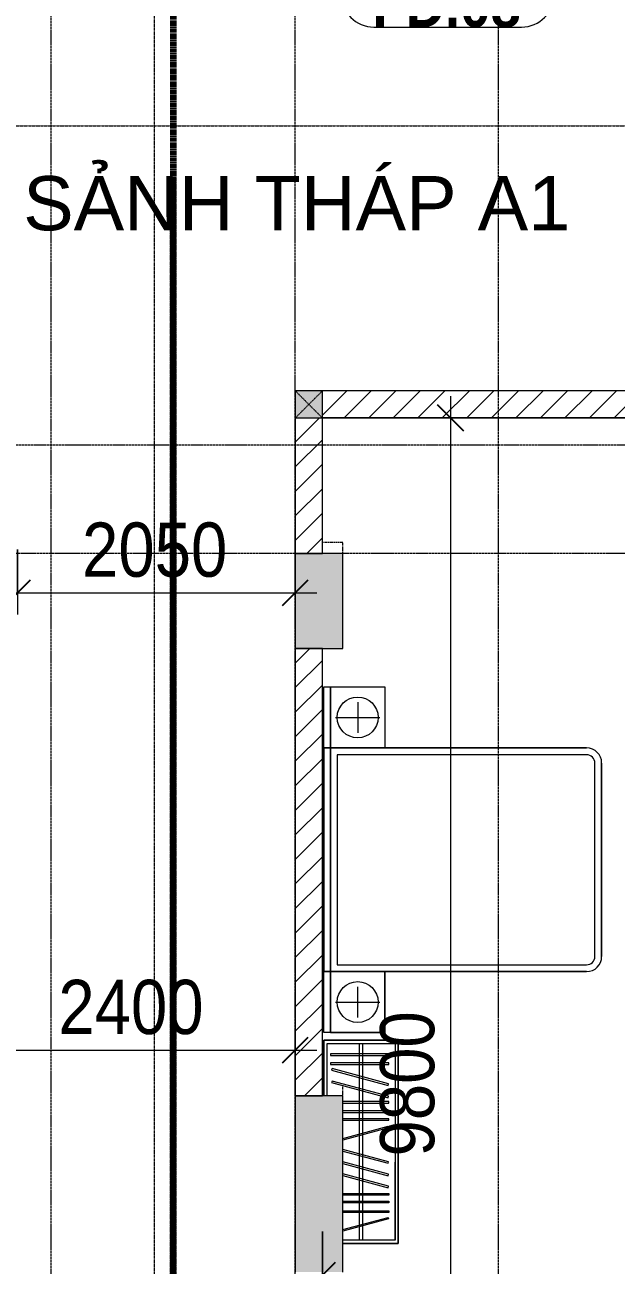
# Model space of a CAD drawing. Header units: millimetres. Extents: x 1591 to 240306, y -15958 to 82755.
# Drawn here: x 53459 to 57821, y 39287 to 48437 of the extents above; entities that cross this region are included whole.
import ezdxf

# ---------------------------------------------------------------- set-up
doc = ezdxf.new("R2010")
doc.units = ezdxf.units.MM
for name, pattern in [('1 NÉT CALL OUT', [6, 3, -3]), ('Dash', [6, 3, -3]), ('Dash 1_8_', [6.35, 3.175, -3.175]), ('Dash Dot 3_16_', [7.9375, 4.7625, -1.5875, 0, -1.5875]), ('Grid Line', [22.225, 12.7, -3.175, 3.175, -3.175])]:
    doc.linetypes.add(name, pattern=pattern)
for name, color, linetype, lineweight in [('0-1', 7, 'Continuous', 5), ('A-ANNO-DIMS', 211, 'Continuous', 9), ('A-ANNO-DIMS-160', 211, 'Continuous', 9), ('A-AREA', 32, 'Dash 1_8_', 9), ('A-AREA-IDEN', 2, 'Continuous', 9), ('A-DETL-1', 90, '1 NÉT CALL OUT', 100), ('A-DETL-GENF-1', 9, 'Continuous', 9), ('A-DOOR-1', 254, 'Continuous', 9), ('A-DOOR-2', 9, 'Continuous', 9), ('A-DOOR-IDEN', 31, 'Continuous', 9), ('A-FLOR-2', 9, 'Continuous', 9), ('A-WALL-3', 113, 'Continuous', 18), ('A-WALL-PATT-2', 111, 'Continuous', 9), ('G-ANNO-SYMB-1', 111, 'Dash Dot 3_16_', 18), ('I-FURN-1', 254, 'Continuous', 9), ('S-COLS', 52, 'Continuous', 9), ('S-COLS-1', 52, 'Continuous', 5), ('S-COLS-2', 7, 'Continuous', 18), ('S-COLS-5', 52, 'Continuous', 18), ('S-COLS-HDLN', 52, 'Dash', 9), ('S-GRID-1', 1, 'Grid Line', 9)]:
    doc.layers.add(name, color=color, linetype=linetype, lineweight=lineweight)
doc.styles.add('Arial_6', font='arial_0.ttf', dxfattribs={"height": 400})
doc.styles.add('Arial_B_3', font='arialbd_0.ttf', dxfattribs={"width": 0.9, "height": 320})
doc.styles.add('UTM Avo', font='UTM Avo.ttf', dxfattribs={"width": 0.9, "height": 400})
doc.dimstyles.new('1_Dim_chi_tiet_2_5', dxfattribs={"dimscale": 304.8, "dimtxt": 399.720379, "dimasz": 0.629921, "dimexe": 0.524934, "dimexo": 0.0625, "dimgap": 0.052493, "dimtad": 1, "dimdec": 0, "dimrnd": 5, "dimzin": 0, "dimdsep": 46, "dimtxsty": 'UTM Avo', "dimblk1": 'OBLIQUE', "dimblk2": 'OBLIQUE', "dimsah": 1, "dimcen": 0.09, "dimdle": 0.524934, "dimazin": 0, "dimtfac": 1, "dimtdec": 4, "dimtix": 1, "dimtmove": 0, "dimatfit": 3, "dimfxl": 1.049869, "dimfxlon": 1, "dimtvp": 1, "dimtolj": 1, "dimtzin": 0, "dimarcsym": 2})
doc.dimstyles.new('1_Dim_chi_tiet_2_5_1', dxfattribs={"dimscale": 304.8, "dimtxt": 399.720379, "dimasz": 0.629921, "dimexe": 0.524934, "dimexo": 0.0625, "dimgap": 0.052493, "dimtad": 1, "dimdec": 0, "dimrnd": 5, "dimzin": 0, "dimdsep": 46, "dimtxsty": 'UTM Avo', "dimblk1": 'OBLIQUE', "dimblk2": 'OBLIQUE', "dimsah": 1, "dimcen": 0.09, "dimdle": 0.524934, "dimazin": 0, "dimtfac": 1, "dimtdec": 4, "dimtix": 1, "dimtmove": 0, "dimatfit": 3, "dimfxl": 1.049869, "dimfxlon": 1, "dimtvp": 1, "dimtolj": 1, "dimtzin": 0, "dimarcsym": 2})
pattern_1 = [(45, (11001.35, 0), (-90.50967, 90.50967), [])]

# ---------------------------------------------------------------- blocks, each defined once
blk = doc.blocks.new('NCV_TKTC_KET CAU_rvt-1-TKCS_MB TẦNG 3-4')
at = {"layer": 'S-COLS-1'}
for points in [[(44802.6, 43836.9), (44802.6, 44536.9), (44452.6, 44536.9), (44452.6, 43836.9)], [(44802.6, 39236.9), (44802.6, 40536.9), (44452.6, 40536.9), (44452.6, 39236.9)]]:
    blk.add_hatch(color=256, dxfattribs=at).paths.add_polyline_path(points)
at = {"layer": 'S-COLS-2'}
for p, q in [((44802.6, 44536.9), (44452.6, 44536.9)), ((44452.6, 44536.9), (44452.6, 43836.9)), ((44802.6, 43836.9), (44802.6, 44536.9)), ((44452.6, 43836.9), (44802.6, 43836.9)), ((44802.6, 40536.9), (44452.6, 40536.9)), ((44452.6, 40536.9), (44452.6, 39236.9)), ((44802.6, 39236.9), (44802.6, 40536.9))]:
    blk.add_line(p, q, dxfattribs=at)
blk = doc.blocks.new('GIUONG NGU-2TAB-1600x2000 - GIUONG NGU-2TAB-1600x2000-901192-TKCS_MB TẦNG 3-4')
at = {"layer": 'I-FURN-1'}
for p, q in [((569.6, 2050), (1997.1, 2050)), ((1997.1, 2050), (569.6, 2050)), ((458.5, 50), (458.5, 1938.9)), ((458.5, 1938.9), (458.5, 50)), ((508.5, 1938.9), (508.5, 100)), ((1997.1, 2000), (569.6, 2000)), ((2058.2, 100), (2058.2, 1938.9)), ((2108.2, 1938.9), (2108.2, 50)), ((2108.2, 50), (2108.2, 1938.9)), ((8.5, 50), (8.5, 450.3)), ((8.5, 450.3), (458.5, 450.3)), ((8.5, 450.3), (458.5, 450.3)), ((8.5, 50), (8.5, 450.3)), ((233.5, 86.8), (233.5, 413.5)), ((458.5, 450.3), (458.5, 50)), ((458.5, 450.3), (458.5, 50)), ((2108.2, 50), (2108.2, 450.3)), ((2108.2, 450.3), (2558.2, 450.3)), ((2108.2, 450.3), (2108.2, 50)), ((2558.2, 450.3), (2108.2, 450.3)), ((2333.2, 86.8), (2333.2, 413.5)), ((2558.2, 450.3), (2558.2, 50)), ((2558.2, 50), (2558.2, 450.3)), ((120.2, 250.2), (346.8, 250.2)), ((2446.5, 250.2), (2219.8, 250.2)), ((508.5, 100), (2058.2, 100)), ((458.5, 50), (8.5, 50)), ((8.5, 0), (8.5, 50)), ((8.5, 50), (458.5, 50)), ((458.5, 50), (8.5, 50)), ((458.5, 0), (8.5, 0)), ((2108.2, 50), (458.5, 50)), ((458.5, 50), (458.5, 0)), ((458.5, 0), (458.5, 50)), ((458.5, 50), (2108.2, 50)), ((458.5, 50), (2108.2, 50)), ((2108.2, 0), (458.5, 0)), ((458.5, 0), (2108.2, 0)), ((2558.2, 50), (2108.2, 50)), ((2108.2, 50), (2558.2, 50)), ((2108.2, 0), (2108.2, 50)), ((2108.2, 50), (2108.2, 0)), ((2108.2, 50), (2558.2, 50)), ((2558.2, 0), (2108.2, 0)), ((2558.2, 50), (2558.2, 0))]:
    blk.add_line(p, q, dxfattribs=at)
for centre in [(233.5, 250.2), (2333.2, 250.2)]:
    blk.add_circle(centre, 150.7, dxfattribs=at)
for centre, radius, start, end in [((569.6, 1938.9), 111.1, 90, 180), ((569.6, 1938.9), 111.1, 90, 180), ((1997.1, 1938.9), 111.1, 0, 90), ((1997.1, 1938.9), 111.1, 360, 90), ((569.6, 1938.9), 61.1, 90, 180), ((1997.1, 1938.9), 61.1, 360, 90)]:
    blk.add_arc(centre, radius, start, end, dxfattribs=at)
blk = doc.blocks.new('DOOR_CW_01 CANH MO-PANEL KINH - DIW_01-900x2200-CỬA GỖ VÂN LAMINATE-553393-TKCS_MB TẦNG 3-4')
at = {"layer": 'A-DETL-GENF-1'}
for p, q in [((-399, 831.8), (-397, 831.8)), ((-399, 792.2), (-399, 831.8)), ((-397, 872), (-357, 872)), ((-397, 752), (-397, 872)), ((-397, 792.2), (-397, 831.8)), ((-357, 872), (-357, 752)), ((-357, 792.2), (-357, 831.8)), ((-355, 831.8), (-357, 831.8)), ((-355, 792.2), (-355, 831.8)), ((-442, 737), (-442, 816.5)), ((-399, 820.5), (-438, 820.5)), ((-434, 799.5), (-434, 737)), ((-399, 803.5), (-430, 803.5)), ((-397, 792.2), (-399, 792.2)), ((-357, 752), (-397, 752)), ((-397, 738), (-391, 738)), ((-397, 738), (-397, 196)), ((-363, 752), (-391, 752)), ((-391, 752), (-391, 738)), ((-363, 738), (-363, 752)), ((-357, 738), (-363, 738)), ((-357, 792.2), (-355, 792.2)), ((-357, 196), (-357, 738)), ((-355, 820.5), (-316, 820.5)), ((-355, 803.5), (-324, 803.5)), ((-320, 799.5), (-320, 737)), ((-312, 737), (-312, 816.5)), ((-433.9, 711.2), (-427.3, 715.8)), ((-320.1, 711.2), (-326.7, 715.8)), ((-397, 196), (-391, 196)), ((-391, 196), (-391, 182)), ((-357, 196), (-363, 196)), ((-363, 182), (-363, 196)), ((-357, 182), (-397, 182)), ((-397, 182), (-397, 62)), ((-391, 182), (-363, 182)), ((-357, 62), (-357, 182)), ((-397, 62), (-357, 62))]:
    blk.add_line(p, q, dxfattribs=at)
blk.add_circle((-407, 60), 10, dxfattribs=at)
for centre, radius, start, end in [((-407, 60), 814, 360, 92), ((-438, 816.5), 4, 90, 180), ((-397, 737), 45, 180, 215), ((-430, 799.5), 4, 90, 180), ((-397, 737), 37, 180, 215), ((-357, 737), 37, 325, 0), ((-324, 799.5), 4, 360, 90), ((-357, 737), 45, 325, 0), ((-316, 816.5), 4, 0, 90)]:
    blk.add_arc(centre, radius, start, end, dxfattribs=at)
at = {"layer": 'A-DOOR-2'}
for p, q in [((-410, 50), (-450, 50)), ((-450, 50), (-450, -50)), ((-410, 0), (-410, 50)), ((-400, 0), (-410, 0)), ((-407, 50), (-382, 50)), ((-400, -50), (-400, 0)), ((410, 0), (400, 0)), ((400, 0), (400, -50)), ((450, 50), (410, 50)), ((410, 50), (410, 0)), ((450, -50), (450, 50)), ((-450, -50), (-400, -50)), ((400, -50), (450, -50))]:
    blk.add_line(p, q, dxfattribs=at)
blk = doc.blocks.new('TU QUAN AO-SUITE ROOM_3 - TU QUAN AO-SUITE ROOM_3-V175-TKCS_MB TẦNG 3-4')
at = {"layer": 'I-FURN-1'}
for p, q in [((-140.1, 0), (-550, 0)), ((-550, 0), (-550, -1500)), ((-550, -1500), (-550, 0)), ((-550, 0), (-140.1, 0)), ((-550, -24), (-550, -576)), ((-526, -24), (-140.1, -24)), ((-526, -1476), (-526, -24)), ((-526, -24), (-526, -600)), ((-478.3, -181.1), (-140.1, -90.4)), ((-287, -24), (-287, -576)), ((-263, -24), (-263, -576)), ((-475.2, -192.7), (-478.3, -181.1)), ((-140.1, -102.9), (-475.2, -192.7)), ((-480.1, -229.7), (-140.1, -229.7)), ((-480.1, -241.7), (-480.1, -229.7)), ((-140.1, -241.7), (-480.1, -241.7)), ((-480.1, -299.2), (-140.1, -299.2)), ((-480.1, -311.2), (-480.1, -299.2)), ((-140.1, -311.2), (-480.1, -311.2)), ((-480.1, -356.4), (-140.1, -356.4)), ((-480.1, -368.4), (-480.1, -356.4)), ((-140.1, -368.4), (-480.1, -368.4)), ((-475.2, -411.5), (-478.3, -423.1)), ((-478.3, -423.1), (-140.1, -513.8)), ((-140.1, -501.4), (-475.2, -411.5)), ((-475.2, -500.3), (-478.3, -511.9)), ((-478.3, -511.9), (-140.1, -602.6)), ((-140.1, -590.1), (-475.2, -500.3)), ((-526, -1476), (-526, -600)), ((-475.2, -591.5), (-478.3, -603.1)), ((-478.3, -603.1), (-140.1, -693.8)), ((-140.1, -681.3), (-475.2, -591.5)), ((-287, -576), (-287, -1476)), ((-263, -576), (-263, -1476)), ((-478.3, -853.9), (-140.1, -763.2)), ((-140.1, -775.6), (-475.2, -865.5)), ((-480.1, -908.6), (-480.1, -920.6)), ((-480.1, -908.6), (-480.1, -920.6)), ((-140.1, -908.6), (-480.1, -908.6)), ((-475.2, -865.5), (-478.3, -853.9)), ((-480.1, -920.6), (-140.1, -920.6)), ((-480.1, -965.8), (-480.1, -977.8)), ((-480.1, -965.8), (-480.1, -977.8)), ((-140.1, -965.8), (-480.1, -965.8)), ((-480.1, -977.8), (-140.1, -977.8)), ((-480.1, -1035.3), (-480.1, -1047.3)), ((-480.1, -1035.3), (-480.1, -1047.3)), ((-140.1, -1035.3), (-480.1, -1035.3)), ((-480.1, -1047.3), (-140.1, -1047.3)), ((-475.2, -1075.3), (-478.3, -1086.9)), ((-478.3, -1086.9), (-61.3, -1198.6)), ((-58.2, -1187.1), (-475.2, -1075.3)), ((-24, -1089.6), (-24, -1476)), ((0, -1500), (0, -1089.6)), ((0, -1089.6), (0, -1500)), ((-475.2, -1166.5), (-478.3, -1178.1)), ((-478.3, -1178.1), (-61.3, -1289.9)), ((-58.2, -1278.3), (-475.2, -1166.5)), ((-61.3, -1198.6), (-58.2, -1187.1)), ((-61.3, -1289.9), (-58.2, -1278.3)), ((-480.1, -1320.5), (-480.1, -1332.5)), ((-480.1, -1320.5), (-480.1, -1332.5)), ((-50.1, -1320.5), (-480.1, -1320.5)), ((-480.1, -1332.5), (-50.1, -1332.5)), ((-50.1, -1332.5), (-50.1, -1320.5)), ((-480.1, -1386.9), (-480.1, -1398.9)), ((-480.1, -1386.9), (-480.1, -1398.9)), ((-50.1, -1386.9), (-480.1, -1386.9)), ((-480.1, -1398.9), (-50.1, -1398.9)), ((-50.1, -1398.9), (-50.1, -1386.9)), ((-550, -1500), (0, -1500)), ((0, -1500), (-550, -1500)), ((-24, -1476), (-526, -1476))]:
    blk.add_line(p, q, dxfattribs=at)
blk = doc.blocks.new('NCV_TKTC_TANG 3 - 4_rvt-2-TKCS_MB TẦNG 3-4')
at = {"layer": 'A-FLOR-2'}
blk.add_line((47852.6, 45536.9), (44652.6, 45536.9), dxfattribs=at)
at = {"layer": 'A-DOOR-1', "rotation": 89.99999999999991}
blk.add_blockref('DOOR_CW_01 CANH MO-PANEL KINH - DIW_01-900x2200-CỬA GỖ VÂN LAMINATE-553393-TKCS_MB TẦNG 3-4', (47402.6, 38837.4), dxfattribs=at)
at = {"layer": 'I-FURN-1'}
for name, p, rotation in [('GIUONG NGU-2TAB-1600x2000 - GIUONG NGU-2TAB-1600x2000-901192-TKCS_MB TẦNG 3-4', (44662.5, 43561.3), 269.9999999999992), ('TU QUAN AO-SUITE ROOM_3 - TU QUAN AO-SUITE ROOM_3-V175-TKCS_MB TẦNG 3-4', (44662.5, 39447.4), 180)]:
    blk.add_blockref(name, p, dxfattribs=dict(at, rotation=rotation))
blk = doc.blocks.new('G1_SOF - BO TRU - 200x200-3054293-TKCS_MB TẦNG 3-4')
at = {"layer": 'S-COLS'}
blk.add_hatch(color=256, dxfattribs=at).paths.add_polyline_path([(100, -100), (100, 100), (-100, 100), (-100, -100)])
at = {"layer": 'S-COLS-5'}
for p, q in [((100, 100), (-100, 100)), ((-100, 100), (-100, -100)), ((100, -100), (100, 100)), ((-100, -100), (100, -100))]:
    blk.add_line(p, q, dxfattribs=at)
at = {"layer": 'S-COLS-HDLN'}
for p, q in [((100, 100), (-100, -100)), ((-100, 100), (100, -100))]:
    blk.add_line(p, q, dxfattribs=at)
blk = doc.blocks.new('DIMBLOCK155-TKCS_MB TẦNG 3-4')
at = {"layer": 'A-ANNO-DIMS-160'}
for p, q in [((53403.9, 44566.1), (53403.9, 44086.1)), ((53403.9, 44246.1), (53403.9, 44566.1)), ((55453.9, 44566.1), (55453.9, 44086.1)), ((55453.9, 44246.1), (55453.9, 44566.1)), ((53243.9, 44246.1), (55613.9, 44246.1))]:
    blk.add_line(p, q, dxfattribs=at)
at = {"layer": 'A-ANNO-DIMS-160', "lineweight": 25}
for p, q in [((53403.9, 44246.1), (53499.9, 44342.1)), ((55453.9, 44246.1), (55549.9, 44342.1)), ((53403.9, 44246.1), (53307.9, 44150.1)), ((55453.9, 44246.1), (55357.9, 44150.1))]:
    blk.add_line(p, q, dxfattribs=at)
at = {"layer": 'A-ANNO-DIMS-160', "color": 0, "insert": (53881.1, 44765.7), "char_height": 400, "width": 1314.636, "attachment_point": 1, "line_spacing_factor": 1.110334, "style": 'UTM Avo'}
blk.add_mtext('2050', dxfattribs=at)
blk = doc.blocks.new('_Oblique')
at = {"color": 0, "linetype": 'ByBlock', "lineweight": -2}
blk.add_line((-0.5, -0.5), (0.5, 0.5), dxfattribs=at)
blk = doc.blocks.new('DIMBLOCK157-TKCS_MB TẦNG 3-4')
at = {"layer": 'A-ANNO-DIMS-160'}
for p, q in [((53054, 41192.8), (53054, 40712.8)), ((53054, 40872.8), (53054, 41192.8)), ((55453.9, 40552.8), (55453.9, 41032.8)), ((52894, 40872.8), (55613.9, 40872.8)), ((55453.9, 40872.8), (55453.9, 40552.8))]:
    blk.add_line(p, q, dxfattribs=at)
at = {"layer": 'A-ANNO-DIMS-160', "lineweight": 25}
for p, q in [((53054, 40872.8), (53150, 40968.8)), ((55453.9, 40872.8), (55549.9, 40968.8)), ((53054, 40872.8), (52958, 40776.8)), ((55453.9, 40872.8), (55357.9, 40776.8))]:
    blk.add_line(p, q, dxfattribs=at)
at = {"layer": 'A-ANNO-DIMS-160', "color": 0, "insert": (53706.2, 41392.5), "char_height": 400, "width": 1314.636, "attachment_point": 1, "line_spacing_factor": 1.110334, "style": 'UTM Avo'}
blk.add_mtext('2400', dxfattribs=at)
blk = doc.blocks.new('DIMBLOCK335-TKCS_MB TẦNG 3-4')
at = {"layer": 'A-ANNO-DIMS-160'}
for p, q in [((55653.9, 39534.8), (55653.9, 39054.8)), ((55653.9, 39214.8), (55653.9, 39534.8)), ((63653.9, 39534.8), (63653.9, 39054.8)), ((63653.9, 39214.8), (63653.9, 39534.8)), ((63813.9, 39214.8), (55493.9, 39214.8))]:
    blk.add_line(p, q, dxfattribs=at)
at = {"layer": 'A-ANNO-DIMS-160', "lineweight": 25}
for p, q in [((55653.9, 39214.8), (55749.9, 39310.8)), ((63653.9, 39214.8), (63749.9, 39310.8)), ((55653.9, 39214.8), (55557.9, 39118.8)), ((63653.9, 39214.8), (63557.9, 39118.8))]:
    blk.add_line(p, q, dxfattribs=at)
at = {"layer": 'A-ANNO-DIMS-160', "color": 0, "insert": (59106.1, 39734.4), "char_height": 400, "width": 1314.636, "attachment_point": 1, "line_spacing_factor": 1.110334, "style": 'UTM Avo'}
blk.add_mtext('8000', dxfattribs=at)
blk = doc.blocks.new('DIMBLOCK388-TKCS_MB TẦNG 3-4')
at = {"layer": 'A-ANNO-DIMS-160'}
for p, q in [((56598.5, 45697), (56598.5, 35577.4)), ((56918.5, 45537), (56438.5, 45537)), ((56598.5, 45537), (56918.5, 45537)), ((56918.5, 35737.4), (56438.5, 35737.4)), ((56598.5, 35737.4), (56918.5, 35737.4))]:
    blk.add_line(p, q, dxfattribs=at)
at = {"layer": 'A-ANNO-DIMS-160', "lineweight": 25}
for p, q in [((56598.5, 45537), (56502.5, 45633)), ((56598.5, 45537), (56694.5, 45441)), ((56598.5, 35737.4), (56502.5, 35833.4)), ((56598.5, 35737.4), (56694.5, 35641.4))]:
    blk.add_line(p, q, dxfattribs=at)
at = {"layer": 'A-ANNO-DIMS-160', "color": 0, "insert": (56078.9, 40089.4), "char_height": 400, "width": 1314.636, "attachment_point": 1, "rotation": 90, "line_spacing_factor": 1.110334, "style": 'UTM Avo'}
blk.add_mtext('9800', dxfattribs=at)
blk = doc.blocks.new('STN_Door Tag - STN_Door Tag-1788670-TKCS_MB TẦNG 3-4')
at = {"layer": 'A-DOOR-IDEN'}
for p, q in [((-3.37, 1.495), (3.431, 1.495)), ((-3.37, -1.524), (3.431, -1.524))]:
    blk.add_line(p, q, dxfattribs=at)
for centre, start, end in [((-3.37, -0.015), 90, 270), ((3.431, -0.015), 270, 90)]:
    blk.add_arc(centre, 1.509, start, end, dxfattribs=at)

msp = doc.modelspace()

# ---------------------------------------------------------------- hatches: boundary and pattern name
at = {"layer": 'A-WALL-PATT-2'}
h = msp.add_hatch(dxfattribs=at)
h.set_pattern_fill('FP_1', color=256, style=0, pattern_type=2)
h.set_pattern_definition(pattern_1)
h.paths.add_polyline_path([(59654, 45537), (59654, 45736.9), (55653.9, 45736.9), (55653.9, 45537), (59459, 45537)])
h = msp.add_hatch(dxfattribs=at)
h.set_pattern_fill('FP_1', color=256, style=0, pattern_type=2)
h.set_pattern_definition(pattern_1)
h.paths.add_polyline_path([(55453.9, 44537), (55653.9, 44537), (55653.9, 45536.9), (55453.9, 45536.9), (55453.9, 44781)])
h = msp.add_hatch(dxfattribs=at)
h.set_pattern_fill('FP_1', color=256, style=0, pattern_type=2)
h.set_pattern_definition(pattern_1)
h.paths.add_polyline_path([(55653.9, 40536.9), (55653.9, 43836.9), (55453.9, 43836.9), (55453.9, 40536.9)])

# ---------------------------------------------------------------- linework, layer by layer
at = {"layer": 'A-AREA'}
for p, q in [((55803.9, 44618.4), (55653.9, 44618.4)), ((55803.9, 44536.9), (55803.9, 44618.4)), ((55803.9, 40536.9), (55803.9, 40618.4))]:
    msp.add_line(p, q, dxfattribs=at)
at = {"layer": 'A-DETL-1'}
for p, q in [((54553.9, 52256.9), (54553.9, 36340.3)), ((54553.9, 37930.3), (54553.9, 47314.6))]:
    msp.add_line(p, q, dxfattribs=at)
at = {"layer": 'A-WALL-3'}
for p, q in [((59654, 45737), (55453.9, 45737)), ((55453.9, 45536.9), (55453.9, 44537)), ((55653.9, 45537), (58853.9, 45537)), ((55653.9, 44537), (55653.9, 45536.9)), ((55453.9, 44537), (55653.9, 44537)), ((55653.9, 43836.9), (55453.9, 43836.9)), ((55453.9, 43836.9), (55453.9, 40536.9)), ((55653.9, 40536.9), (55653.9, 43836.9)), ((55453.9, 40536.9), (55653.9, 40536.9))]:
    msp.add_line(p, q, dxfattribs=at)
at = {"layer": 'G-ANNO-SYMB-1'}
for p, q in [((54412.7, 82373.8), (54412.7, 13320.5)), ((39749.2, 47691.5), (145928.2, 47691.5))]:
    msp.add_line(p, q, dxfattribs=at)
at = {"layer": 'S-GRID-1'}
for p, q in [((53653.9, 19175.3), (53653.9, 76690.4)), ((55453.9, 19175.3), (55453.9, 76690.4)), ((56953.9, 19175.3), (56953.9, 76690.4)), ((139245.7, 45336.9), (45492.6, 45336.9)), ((137213.7, 44536.9), (47524.6, 44536.9))]:
    msp.add_line(p, q, dxfattribs=at)

# ---------------------------------------------------------------- block references
at = {"layer": '0-1'}
for name in ['NCV_TKTC_KET CAU_rvt-1-TKCS_MB TẦNG 3-4', 'NCV_TKTC_TANG 3 - 4_rvt-2-TKCS_MB TẦNG 3-4']:
    msp.add_blockref(name, (11001.4, 0), dxfattribs=at)
at = {"layer": 'A-DOOR-IDEN', "xscale": 159.9999999999999, "yscale": 159.9999999999999, "zscale": 159.9999999999999}
msp.add_blockref('STN_Door Tag - STN_Door Tag-1788670-TKCS_MB TẦNG 3-4', (56573.4, 48663.7), dxfattribs=at)
at = {"layer": 'S-COLS'}
msp.add_blockref('G1_SOF - BO TRU - 200x200-3054293-TKCS_MB TẦNG 3-4', (55553.9, 45636.9), dxfattribs=at)

# ---------------------------------------------------------------- texts
at = {"layer": 'A-AREA-IDEN', "insert": (55464.5, 46915.3), "char_height": 400, "width": 4043.2, "attachment_point": 8, "line_spacing_factor": 0.936439, "style": 'Arial_6'}
msp.add_mtext('\\pt8,16,24,32,40,48,56,64,72,80,88,96,104,112,120,128,136,144,152,160,168,176,184,192,200,208,216,224,232,240,248,256;SẢNH THÁP A1', dxfattribs=at)
at = {"layer": 'A-DOOR-IDEN', "insert": (56570.2, 48578.3), "char_height": 320, "width": 1124.64, "attachment_point": 5, "line_spacing_factor": 0.936439, "style": 'Arial_B_3'}
msp.add_mtext('\\pt7.2,14.4,21.6,28.8,36,43.2,50.4,57.6,64.8,72,79.2,86.4,93.6,100.8,108,115.2,122.4,129.6,136.8,144,151.2,158.4,165.6,172.8,180,187.2,194.4,201.6,208.8,216,223.2,230.4;FD.08', dxfattribs=at)

# ---------------------------------------------------------------- dimensions: what is measured, and where the dimension line sits
at = {"layer": 'A-ANNO-DIMS'}
dim = msp.add_linear_dim(base=(56598.5, 35737.4), p1=(56918.5, 45537), p2=(56918.5, 35737.4), angle=90, dimstyle='1_Dim_chi_tiet_2_5_1', override={"dimpost": '<>', "dimfxl": 9799.623874}, dxfattribs=at)
dim.commit()
dim.dimension.update_dxf_attribs({"geometry": 'DIMBLOCK388-TKCS_MB TẦNG 3-4', "text_midpoint": (56375.5, 40637.2)})
for base, p1, p2, dimstyle, override, picture, middle in [((55453.9, 44246.1), (53403.9, 44566.1), (55453.9, 44566.1), '1_Dim_chi_tiet_2_5', {"dimpost": '<>', "dimfxl": 2050}, 'DIMBLOCK155-TKCS_MB TẦNG 3-4', (54428.9, 44469.1)), ((55453.9, 40872.8), (53054, 41192.8), (55453.9, 40552.8), '1_Dim_chi_tiet_2_5', {"dimpost": '<>', "dimfxl": 2483.799029}, 'DIMBLOCK157-TKCS_MB TẦNG 3-4', (54254, 41095.8)), ((55653.9, 39214.8), (63653.9, 39534.8), (55653.9, 39534.8), '1_Dim_chi_tiet_2_5_1', {"dimpost": '<>', "dimfxl": 8000}, 'DIMBLOCK335-TKCS_MB TẦNG 3-4', (59653.9, 39437.8))]:
    dim = msp.add_linear_dim(base=base, p1=p1, p2=p2, dimstyle=dimstyle, override=override, dxfattribs=at)
    dim.commit()
    dim.dimension.update_dxf_attribs({"geometry": picture, "text_midpoint": middle})

doc.saveas('drawing.dxf')
